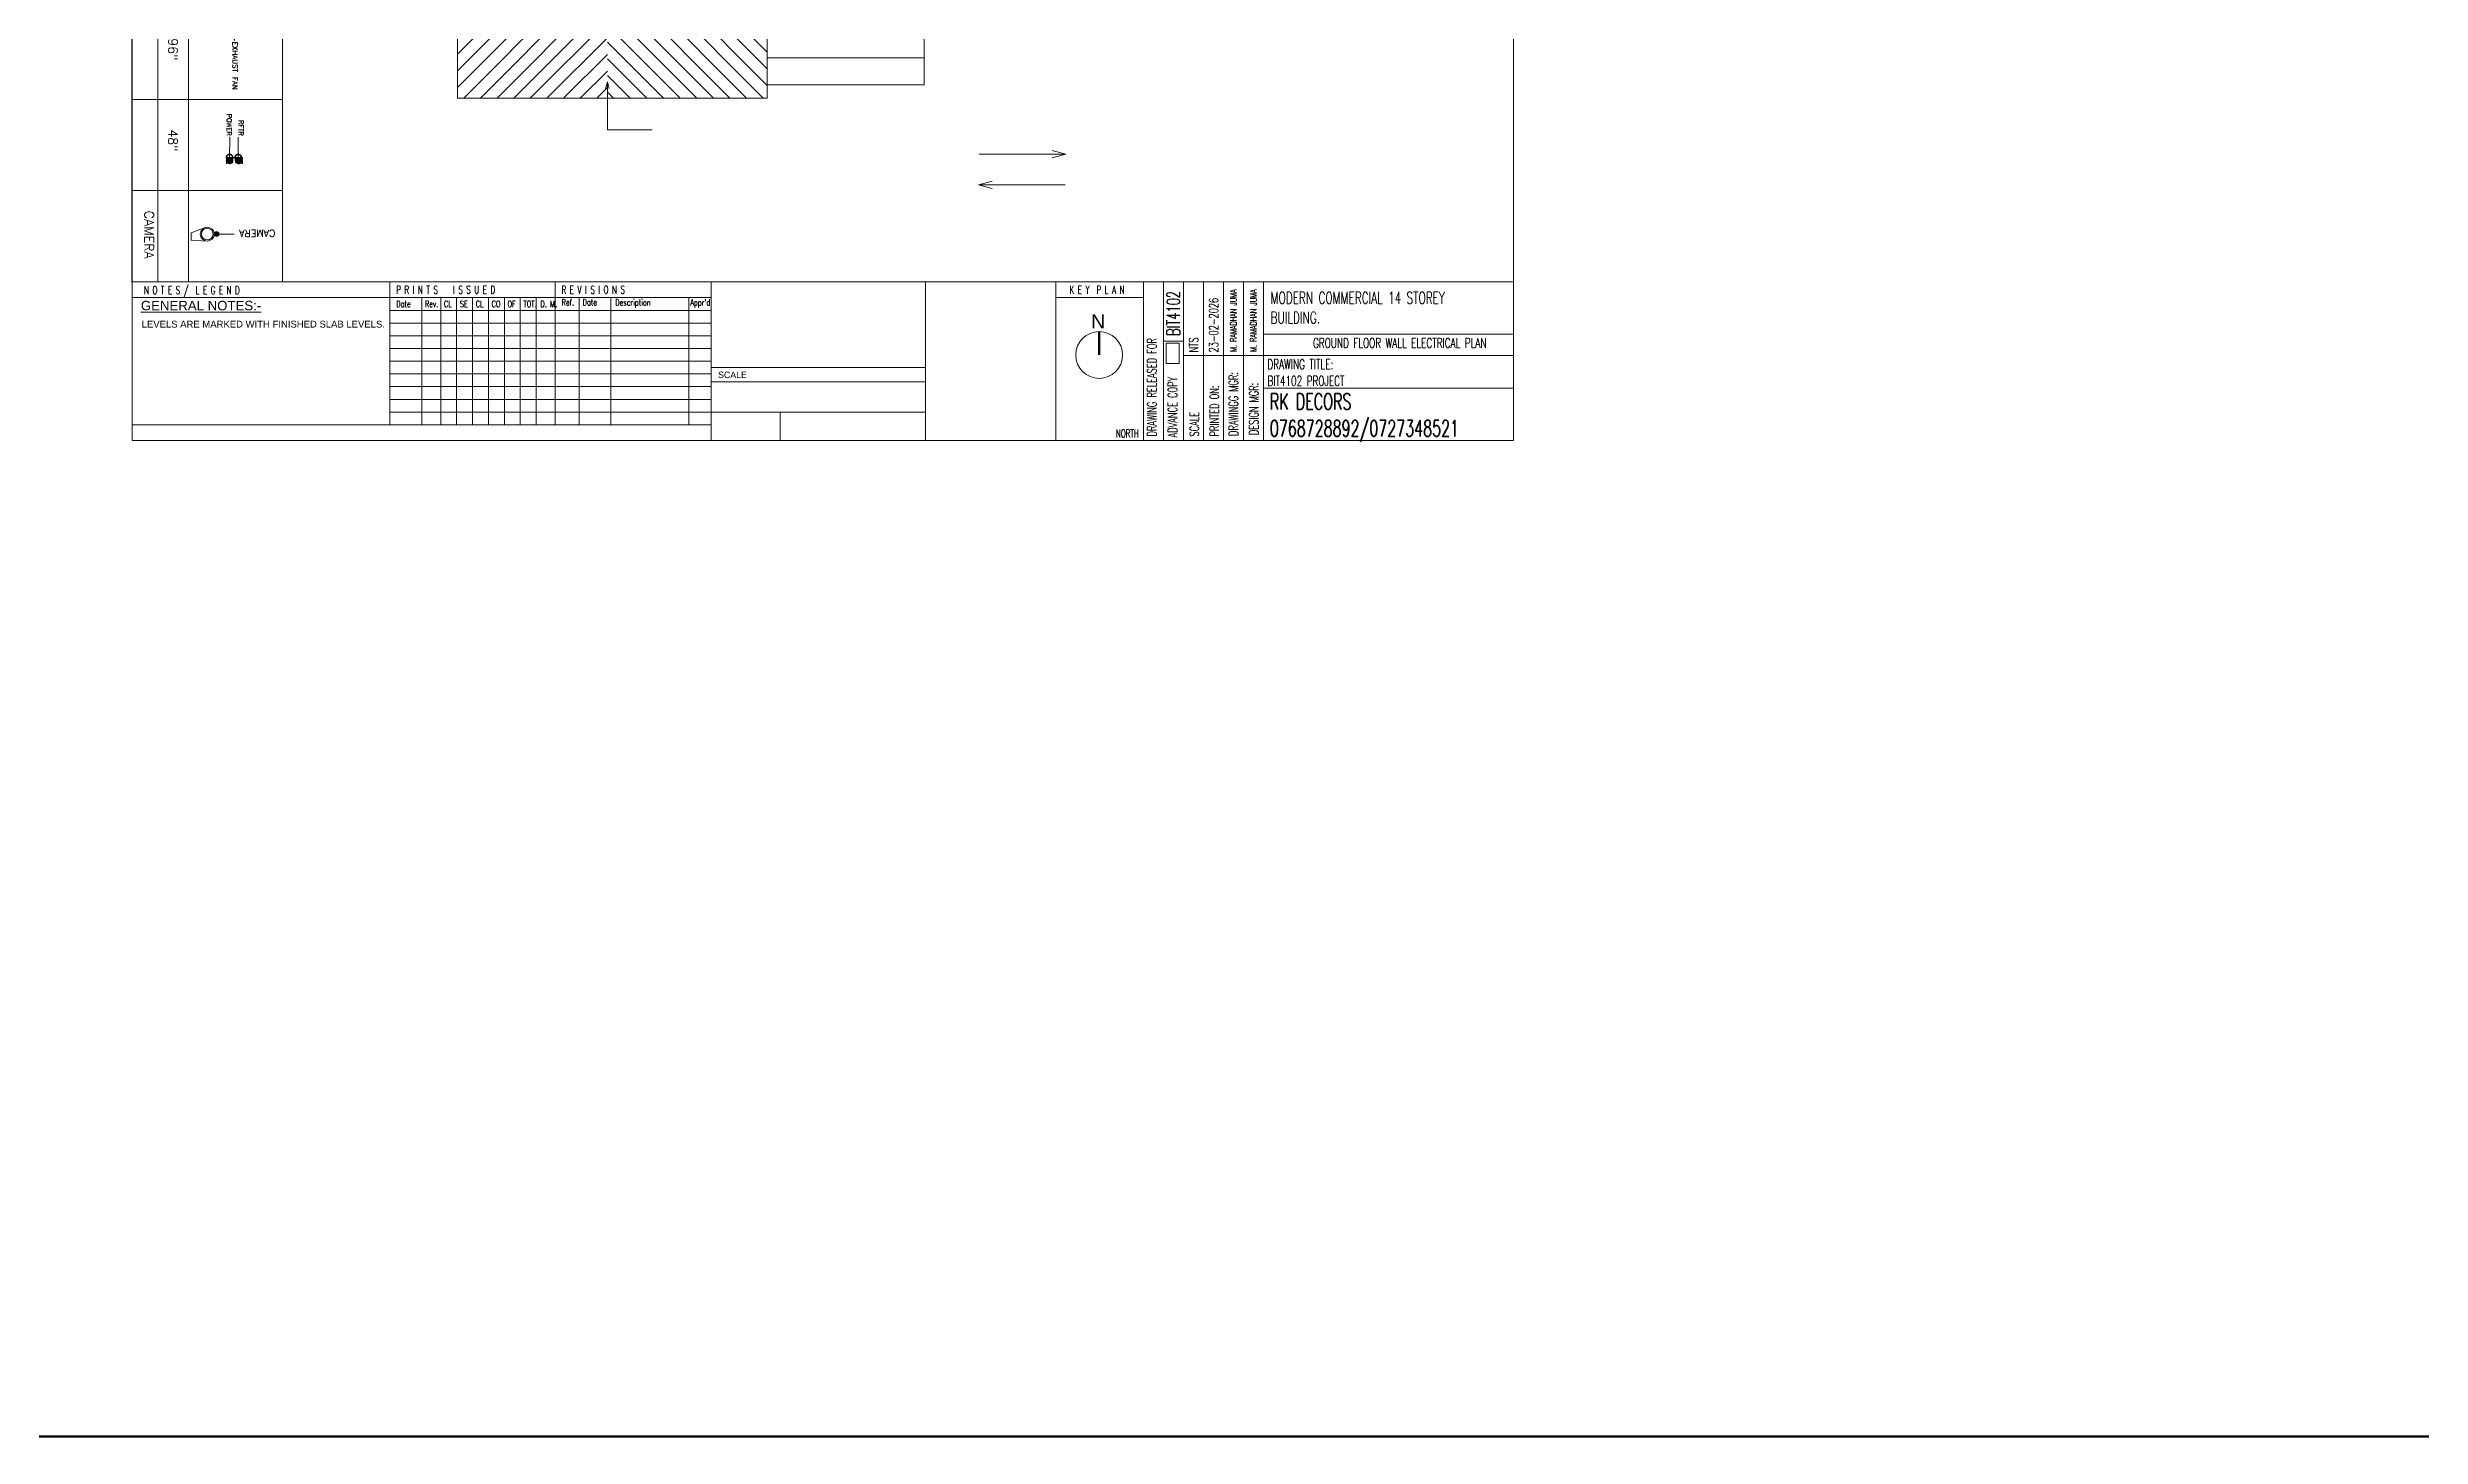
# Model space of a CAD drawing. Header units: inches. Extents: x 10416 to 14183, y 3009 to 10486.
# Drawn here: x 12068 to 13126, y 3009 to 3629 of the extents above; entities that cross this region are included whole.
import ezdxf

# ---------------------------------------------------------------- set-up
doc = ezdxf.new("R2010")
doc.units = ezdxf.units.IN
doc.header["$MEASUREMENT"] = 0
doc.layers.get('0').update_dxf_attribs({"lineweight": 9})
for name, color, linetype in [('A7- wall', 12, 'Continuous'), ('A7-concrete hatch', 253, 'Continuous'), ('A7-sanitary', 132, 'Continuous')]:
    doc.layers.add(name, color=color, linetype=linetype)
for name, color, linetype, lineweight in [('DIM', 7, 'Continuous', 9), ('electrica', 8, 'Continuous', 0), ('elehatch', 7, 'Continuous', 0), ('Office furniture', 18, 'Continuous', 200), ('THIN', 8, 'Continuous', 9)]:
    doc.layers.add(name, color=color, linetype=linetype, lineweight=lineweight)
doc.styles.add('1FR30A', font='', dxfattribs={"height": 0.125})
doc.styles.add('1PT2', font='simplex.shx', dxfattribs={"width": 0.65, "height": 0.078125})
doc.styles.add('1PT25', font='simplex', dxfattribs={"width": 0.65, "height": 2.5})
doc.styles.add('1PT35', font='SIMPLEX', dxfattribs={"width": 0.65, "height": 3.5})
doc.styles.add('1PT5', font='SIMPLEX', dxfattribs={"width": 0.65, "height": 5})
doc.styles.add('2MM', font='romans.shx', dxfattribs={"width": 0.6, "height": 6.299213})
doc.styles.add('ARIAL', font='')
doc.styles.add('RIN', font='gdt.shx')
doc.styles.get("Standard").update_dxf_attribs({"font": 'txt.shx', "height": 5})
doc.styles.get('1FR30A').set_extended_font_data('Arial')
doc.styles.get('ARIAL').set_extended_font_data('Arial')
doc.dimstyles.new('2MM', dxfattribs={"dimscale": 64, "dimtxt": 0.026083, "dimasz": 0.078125, "dimexe": 0.046875, "dimexo": 0.203125, "dimgap": 0.03125, "dimtad": 1, "dimdec": 5, "dimzin": 3, "dimdsep": 46, "dimlunit": 4, "dimtxsty": '2MM', "dimblk1": 'DOTSMALL', "dimblk2": 'DOTSMALL', "dimsah": 1, "dimcen": 0.1875, "dimdle": 0.0625, "dimclrd": 5, "dimclre": 1, "dimclrt": 5, "dimadec": 0, "dimazin": 0, "dimtfac": 1, "dimtdec": 5, "dimtix": 1, "dimtofl": 0, "dimtmove": 2, "dimatfit": 3, "dimldrblk": 'DOTSMALL', "dimfxl": 1, "dimfrac": 2, "dimtolj": 1, "dimtzin": 0, "dimarcsym": 0})
doc.dimstyles.new('FERDIM', dxfattribs={"dimtxt": 5, "dimasz": 3, "dimexe": 0.1875, "dimexo": 0.375, "dimgap": 0.125, "dimtad": 0, "dimdec": 1, "dimzin": 0, "dimdsep": 46, "dimlunit": 4, "dimtxsty": 'Standard', "dimblk1": 'OBLIQUE', "dimblk2": 'ARCHTICK', "dimsah": 1, "dimcen": 0.09375, "dimdle": 0.1875, "dimclrd": 256, "dimclre": 256, "dimclrt": 256, "dimadec": 0, "dimazin": 3, "dimtfac": 1, "dimtdec": 1, "dimtofl": 0, "dimtmove": 1, "dimatfit": 3, "dimldrblk": 'OPEN30', "dimfxl": 1, "dimtolj": 1, "dimtzin": 0, "dimarcsym": 0})

# ---------------------------------------------------------------- blocks, each defined once
blk = doc.blocks.new('bbjhgfd')
at = {"layer": 'electrica', "lineweight": 30}
h = blk.add_hatch(color=4, dxfattribs=at)
edge = h.paths.add_edge_path()
edge.add_arc((11450.9, -17155.3), 0.881, 0, 360)
at = {"layer": 'electrica', "color": 4, "lineweight": 30}
blk.add_line((11450.9, -17156.1), (11450.9, -17160.3), dxfattribs=at)
blk.add_circle((11450.9, -17155.3), 0.881, dxfattribs=at)
at = {"layer": 'electrica', "color": 4, "lineweight": 30, "insert": (11452.5, -17160.9), "char_height": 2.498, "width": 22.056, "attachment_point": 1, "rotation": 270}
blk.add_mtext('EXHAUST FAN', dxfattribs=at)
blk = doc.blocks.new('_DotSmall')
at = {"color": 0, "linetype": 'ByBlock', "const_width": 0.5}
blk.add_lwpolyline([(-0.0625, 0, 1), (0.0625, 0, 1)], format="xyb", close=True, dxfattribs=at)
blk = doc.blocks.new('njjjm')
at = {"layer": 'electrica', "lineweight": 18, "ltscale": 0.01}
h = blk.add_hatch(color=256, dxfattribs=at)
edge = h.paths.add_edge_path()
edge.add_arc((117853.8, -13240.3), 1, 0, 360)
for p, q in [((117852.8, -13240.3), (117846.3, -13240.3)), ((117857.8, -13237.3), (117864.7, -13237.7)), ((117858.7, -13243.1), (117864.7, -13240.8)), ((117864.7, -13240.8), (117864.7, -13237.7))]:
    blk.add_line(p, q, dxfattribs=at)
for centre, radius in [((117853.8, -13240.3), 1), ((117857.8, -13240.3), 3), ((117857.8, -13240.3), 2.5)]:
    blk.add_circle(centre, radius, dxfattribs=at)
at = {"layer": 'electrica', "lineweight": 18, "ltscale": 0.01, "insert": (117828.6, -13239.2), "char_height": 3, "attachment_point": 1}
blk.add_mtext_dynamic_manual_height_columns('CAMERA', width=0.224, gutter_width=25, heights=[0], dxfattribs=at)
blk = doc.blocks.new('_ArchTick')
at = {"layer": 'DIM', "color": 0, "const_width": 0.15}
blk.add_lwpolyline([(-0.5, -0.5), (0.5, 0.5)], dxfattribs=at)
blk = doc.blocks.new('_Oblique')
at = {"color": 0, "linetype": 'ByBlock', "lineweight": -2}
blk.add_line((-0.5, -0.5), (0.5, 0.5), dxfattribs=at)
blk = doc.blocks.new('_Open30')
at = {"color": 0, "linetype": 'ByBlock', "lineweight": -2}
for p, q in [((-1, 0.27), (0, 0)), ((0, 0), (-1, -0.27)), ((0, 0), (-1, 0))]:
    blk.add_line(p, q, dxfattribs=at)
blk = doc.blocks.new('bbhjhhgjg')
at = {"layer": 'electrica', "lineweight": 30}
h = blk.add_hatch(dxfattribs=at)
h.set_pattern_fill('ANSI31', color=256, angle=270, style=0)
h.set_pattern_definition([(224.7285791, (35652.11845, 10545.38631), (0.07037491615, -0.07104485328), [])])
h.paths.add_polyline_path([(11487.26, -17243.45, -1), (11487.25, -17245.91, -1)])
h = blk.add_hatch(dxfattribs=at)
h.set_pattern_fill('ANSI31', color=256, angle=270, style=0)
h.set_pattern_definition([(224.7285791, (35655.70261, 10545.36933), (0.07037491615, -0.07104485328), [])])
h.paths.add_polyline_path([(11490.84, -17243.47, -1), (11490.83, -17245.93, -1)])
for p, q in [((11485.77, -17245.9), (11485.78, -17243.44)), ((11492.06, -17245.93), (11485.77, -17245.9)), ((11492.06, -17245.93), (11492.07, -17243.47))]:
    blk.add_line(p, q, dxfattribs=at)
for centre in [(11487.25, -17244.68), (11490.84, -17244.7)]:
    blk.add_circle(centre, 1.23, dxfattribs=at)
at = {"layer": 'electrica', "lineweight": 18, "char_height": 1.92, "width": 6.1013, "attachment_point": 3, "rotation": 89.72858}
for s, insert in [('RFTR', (11485.35, -17254.57)), ('POWER', (11490.05, -17254.59))]:
    blk.add_mtext(s, dxfattribs=dict(at, insert=insert))
at = {"layer": 'electrica', "lineweight": 30}
for points in [[(11487.39, -17245.91), (11487.35, -17254.09)], [(11490.83, -17245.93), (11490.79, -17254.11)]]:
    blk.add_leader(points, dimstyle='2MM', override={"dimgap": 0.03125, "dimtad": 0}, dxfattribs=at)
blk = doc.blocks.new('srdtfughuj')
at = {"color": 4, "lineweight": 20}
for p, q in [((10878.7, -17066.2), (10878.7, -16798.4)), ((10878.7, -16798.4), (10967.1, -16798.4)), ((10933.9, -17066.2), (10933.9, -16798.4)), ((10951.9, -17066.2), (10951.9, -16798.4)), ((10967.1, -17066.2), (10967.1, -16798.4)), ((10878.7, -16852), (10967.1, -16852)), ((10878.7, -16905.5), (10967.1, -16905.5))]:
    blk.add_line(p, q, dxfattribs=at)
for name, p, xscale, yscale, zscale in [('njjjm', (-150306.6, 1286.3), 1.368, 1.368, 1.368), ('bbhjhhgjg', (-6033.2, 8557.3), 1.474477569590669, 1.474477569590669, 1.474477569590669)]:
    blk.add_blockref(name, p, dxfattribs=dict(at, xscale=xscale, yscale=yscale, zscale=zscale))
at = {"color": 4, "lineweight": 20, "xscale": 1.225633817354966, "yscale": 1.225633817354966, "zscale": 1.225633817354966, "rotation": 180}
blk.add_blockref('bbjhgfd', (24941.6, -37972.5), dxfattribs=at)
at = {"color": 4, "lineweight": 20, "char_height": 5.43, "width": 8.173, "attachment_point": 1, "rotation": 90}
for s, insert in [('CAMERA', (10954.3, -16840.2)), ('48"', (10940.3, -16888)), ('96"', (10940.3, -16941.5))]:
    blk.add_mtext(s, dxfattribs=dict(at, insert=insert))
blk = doc.blocks.new('NJKKKKL')
at = {"layer": 'A7-concrete hatch', "lineweight": 13, "ltscale": 45}
h = blk.add_hatch(dxfattribs=at)
h.set_pattern_fill('ANSI31', color=256, scale=42, style=0)
h.set_pattern_definition([(45, (1790, -1200), (-3.7123106, 3.7123106), [])])
h.paths.add_polyline_path([(11455.5, 6223), (11388.7, 6223), (11388.7, 6181), (11455.5, 6181)])
h = blk.add_hatch(dxfattribs=at)
h.set_pattern_fill('ANSI31', color=256, scale=42, style=0)
h.set_pattern_definition([(135, (21120.9246, -1200), (3.7123106, 3.7123106), [])])
h.paths.add_polyline_path([(11455.5, 6223), (11526.7, 6223), (11526.7, 6181), (11455.5, 6181)])
at = {"layer": 'elehatch', "lineweight": 13, "ltscale": 45}
for p, q in [((11388.7, 6181), (11388.7, 6763)), ((11526.7, 6181), (11526.7, 6223)), ((11596.7, 6187), (11596.7, 6223)), ((11596.7, 6199), (11526.7, 6199)), ((11596.7, 6187), (11526.7, 6187)), ((11526.7, 6181), (11388.7, 6181))]:
    blk.add_line(p, q, dxfattribs=at)
for points, override in [([(11455.5, 6188.3), (11455.5, 6166.8), (11475.4, 6166.8)], {"dimgap": 0.125, "dimtad": 0, "dimfxlon": 1}), ([(11659.7, 6156), (11621.1, 6156)], {"dimasz": 6, "dimgap": 0.125, "dimtad": 0}), ([(11620.9, 6142.4), (11659.4, 6142.4)], {"dimasz": 6, "dimgap": 0.125, "dimtad": 0})]:
    blk.add_leader(points, dimstyle='FERDIM', override=override, dxfattribs=at)

msp = doc.modelspace()

# ---------------------------------------------------------------- linework, layer by layer
at = {"layer": 'Office furniture', "color": 7, "lineweight": 211, "ltscale": 45}
msp.add_lwpolyline([(10416.14, 10486.34), (14183.24, 10486.34), (14183.24, 3009.29), (10416.14, 3009.29)], close=True, dxfattribs=at)
at = {"layer": 'THIN', "color": 7, "ltscale": 0.6}
for p, q in [((12721.55, 3524.22), (12105.86, 3524.22)), ((12220.78, 3524.22), (12220.78, 3460.47)), ((12294.45, 3524.22), (12294.45, 3460.47)), ((12363.94, 3524.22), (12363.94, 3453.39)), ((12459.54, 3453.39), (12459.54, 3524.22)), ((12517.53, 3453.39), (12517.53, 3524.22)), ((12556.64, 3453.39), (12556.64, 3524.22)), ((12565.55, 3453.39), (12565.55, 3524.22)), ((12574.47, 3453.39), (12574.47, 3524.22)), ((12583.39, 3453.39), (12583.39, 3524.22)), ((12592.3, 3453.39), (12592.3, 3524.22)), ((12601.22, 3453.65), (12601.22, 3524.22)), ((12610.14, 3453.39), (12610.14, 3524.22)), ((12363.94, 3517.14), (12105.86, 3517.14)), ((12294.45, 3511.47), (12220.78, 3511.47)), ((12234.95, 3517.14), (12234.95, 3460.47)), ((12243.45, 3517.14), (12243.45, 3460.47)), ((12250.54, 3517.14), (12250.54, 3460.47)), ((12257.62, 3517.14), (12257.62, 3460.47)), ((12264.7, 3517.14), (12264.7, 3460.47)), ((12271.79, 3517.14), (12271.79, 3460.47)), ((12278.87, 3517.14), (12278.87, 3460.47)), ((12285.95, 3517.14), (12285.95, 3460.47)), ((12363.94, 3511.47), (12294.45, 3511.47)), ((12305.08, 3517.14), (12305.08, 3460.47)), ((12319.25, 3517.14), (12319.25, 3460.47)), ((12354.02, 3517.14), (12354.02, 3460.47)), ((12556.64, 3517.14), (12517.53, 3517.14)), ((12294.45, 3505.8), (12220.78, 3505.8)), ((12363.94, 3505.8), (12294.45, 3505.8)), ((12610.14, 3500.89), (12721.55, 3500.89)), ((12294.45, 3500.14), (12220.78, 3500.14)), ((12294.45, 3494.47), (12220.78, 3494.47)), ((12363.94, 3500.14), (12294.45, 3500.14)), ((12363.94, 3494.47), (12294.45, 3494.47)), ((12565.55, 3497.77), (12574.47, 3497.77)), ((12574.47, 3491.33), (12721.55, 3491.33)), ((12294.45, 3488.8), (12220.78, 3488.8)), ((12294.45, 3483.14), (12220.78, 3483.14)), ((12363.94, 3488.8), (12294.45, 3488.8)), ((12363.94, 3483.14), (12294.45, 3483.14)), ((12363.94, 3485.97), (12459.54, 3485.97)), ((12364.01, 3479.56), (12459.54, 3479.56)), ((12294.45, 3477.47), (12220.78, 3477.47)), ((12294.45, 3471.8), (12220.78, 3471.8)), ((12363.94, 3477.47), (12294.45, 3477.47)), ((12363.94, 3471.8), (12294.45, 3471.8)), ((12721.55, 3476.79), (12610.14, 3476.79)), ((12363.94, 3460.47), (12105.86, 3460.47)), ((12294.45, 3466.14), (12220.78, 3466.14)), ((12363.94, 3466.14), (12294.45, 3466.14)), ((12363.94, 3466.06), (12459.54, 3466.06)), ((12394.66, 3466.06), (12394.66, 3453.39)), ((12105.86, 3453.39), (12721.55, 3453.39))]:
    msp.add_line(p, q, dxfattribs=at)
msp.add_lwpolyline([(12721.55, 3453.39), (12721.55, 4306.19), (12105.86, 4306.19), (12105.86, 3453.39)], dxfattribs=at)
at = {"layer": 'THIN', "color": 7, "ltscale": 0.6, "const_width": 1.14}
msp.add_lwpolyline([(12536.85, 3502), (12536.85, 3491.58)], dxfattribs=at)
at = {"layer": 'THIN', "color": 7, "ltscale": 0.6}
msp.add_lwpolyline([(12566.74, 3496.81), (12572.45, 3496.81), (12572.45, 3487.74), (12566.74, 3487.74)], close=True, dxfattribs=at)
msp.add_circle((12536.85, 3491.58), 10.42, dxfattribs=at)

# ---------------------------------------------------------------- block references
at = {"layer": 'A7- wall', "color": 0, "lineweight": 13}
msp.add_blockref('NJKKKKL', (862.24, -2574.89), dxfattribs=at)
at = {"layer": 'A7-sanitary', "color": 0, "ltscale": 0.6, "xscale": 0.7589749239178876, "yscale": 0.7589749239178876, "zscale": 0.7589749239178876, "rotation": 180}
msp.add_blockref('srdtfughuj', (20429.59, -9225.36), dxfattribs=at)

# ---------------------------------------------------------------- texts
at = {"layer": 'THIN', "color": 7, "ltscale": 0.6, "style": '1PT25', "width": 0.65}
for s, p in [('N O T E S /  L E G E N D', (12111.23, 3518.72)), ('P R I N T S   I S S U E D', (12223.62, 3518.91)), ('R E V I S I O N S', (12297.29, 3518.91))]:
    msp.add_text(s, height=3.5418, dxfattribs=at).set_placement(p)
at = {"layer": 'THIN', "color": 7, "ltscale": 0.6}
for s, height, style, p in [('%%UGENERAL NOTES:-', 4.2136, 'ARIAL', (12109.81, 3511.51)), ('N', 6.22, '1FR30A', (12533.24, 3503.5)), ('SCALE', 2.916, 'RIN', (12367.06, 3481.27))]:
    msp.add_text(s, height=height, dxfattribs=dict(at, style=style)).set_placement(p)
at = {"layer": 'THIN', "color": 7, "ltscale": 0.6, "style": '1PT35', "width": 0.65}
for s, p in [('DRAWINGG MGR:', (12598.74, 3455.44)), ('DESIGN MGR:', (12607.82, 3455.85))]:
    msp.add_text(s, height=4.1224, rotation=90, dxfattribs=at).set_placement(p)
at = {"layer": 'THIN', "color": 7, "ltscale": 0.6}
for s, insert, char_height, width, attachment_point, style in [('K E Y  P L A N', (12523.65, 3520.68), 3.5418, 29.3676, 4, '1PT25'), ('Date', (12223.62, 3514.37), 2.833, 4.6483, 4, '1PT2'), ('Rev.', (12236.37, 3514.37), 2.833, 4.6483, 4, '1PT2'), ('CL', (12244.87, 3514.37), 2.833, 4.6483, 4, '1PT2'), ('SE', (12251.95, 3514.37), 2.833, 7.8314, 4, '1PT2'), ('CL', (12259.04, 3514.37), 2.833, 7.7494, 4, '1PT2'), ('CO', (12266.12, 3514.37), 2.833, 7.1178, 4, '1PT2'), ('OF', (12273.2, 3514.37), 2.833, 9.0695, 4, '1PT2'), ('TOT.', (12280.29, 3514.37), 2.833, 7.9279, 4, '1PT2'), ('D. M.', (12287.87, 3514.37), 2.833, 19.1565, 4, '1PT2'), ('Ref.', (12297.29, 3515.08), 2.833, 4.6483, 4, '1PT2'), ('Date', (12306.65, 3516.49), 2.833, 6.4901, 1, '1PT2'), ('Description', (12321.19, 3516.43), 2.8335, 16.9266, 1, '1PT2'), ("Appr'd", (12354.6, 3516.43), 2.833, 16.9266, 1, '1PT2'), ('MODERN COMMERCIAL 14 STOREY^JBUILDING.', (12613.26, 3519.69), 5.28, 141.6031, 1, '1PT5'), ('{\\fArial Unicode MS|b0|i0|c0|p2;LEVELS ARE MARKED WITH FINISHED SLAB LEVELS.}', (12110.16, 3503.77), 3.03, 187.9522, 7, 'ARIAL'), ('DRAWING TITLE:^JBIT4102 PROJECT ', (12611.84, 3489.66), 4.45, 102.5627, 1, '1PT5'), ('RK DECORS ^J0768728892/0727348521', (12612.93, 3474.41), 7.17, 188.8042, 1, '1PT5'), ('NORTH', (12554.51, 3454.82), 3.542, 38.1443, 9, '1PT25')]:
    msp.add_mtext(s, dxfattribs=dict(at, insert=insert, char_height=char_height, width=width, attachment_point=attachment_point, style=style))
at = {"layer": 'THIN', "color": 7, "ltscale": 0.6, "attachment_point": 1, "rotation": 90, "style": '1PT35'}
for s, insert, char_height, width in [('BIT4102', (12567.08, 3500.15), 5.73, 121.2733), ('23-02-2026', (12585.82, 3492.71), 4.12, 20.0819), ('M. RAMADHAN JUMA ', (12595.22, 3492.92), 2.91, 39.0943), ('M. RAMADHAN JUMA ', (12604.14, 3492.92), 2.91, 39.0943), ('DRAWING RELEASED FOR', (12558.29, 3455.24), 4.1224, 109.1463), ('NTS', (12576.91, 3492.71), 4.122, 20.0819), ('ADVANCE COPY', (12567.51, 3454.83), 4.1224, 109.1463), ('PRINTED ON:', (12586.13, 3455.24), 4.1224, 109.1463), ('SCALE', (12577.21, 3455.24), 4.122, 109.1463)]:
    msp.add_mtext(s, dxfattribs=dict(at, insert=insert, char_height=char_height, width=width))
at = {"layer": 'THIN', "color": 7, "ltscale": 0.6, "insert": (12622.43, 3499.15), "char_height": 4.4462, "attachment_point": 1, "style": '1PT5'}
msp.add_mtext_dynamic_manual_height_columns('\\A1;\\pxqc;GROUND FLOOR WALL ELECTRICAL PLAN ', width=96.756, gutter_width=25, heights=[5.55], dxfattribs=at)

doc.saveas('drawing.dxf')
